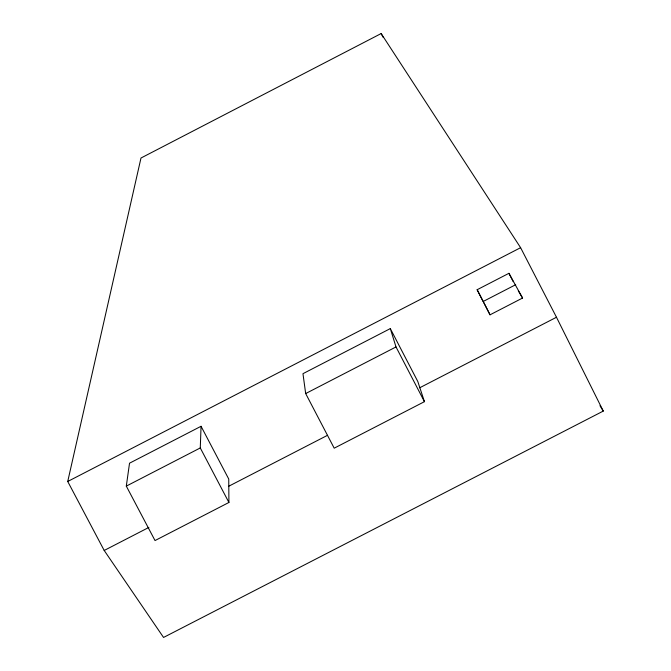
<?xml version="1.0" encoding="UTF-8"?>
<svg xmlns="http://www.w3.org/2000/svg" width="671" height="671" viewBox="0 0 671 671"><rect width="100%" height="100%" fill="white"/><g stroke="black" fill="none" stroke-linecap="round" stroke-linejoin="round"><path stroke-width="1.01" d="M228.912 502.47L200.277 447.943L201.057 426.286L129.528 463.2L126.307 486.114L155.026 540.558L228.912 502.47L228.744 479.035L201.057 426.286M67.729 481.484L140.985 158.02L381.153 33.55L520.604 247.683L556.477 317.249L603.271 411.08L163.548 637.45L104.198 550.463L67.729 481.484L520.604 247.683M390.312 328.597L302.965 373.68L305.674 393.558L334.2 448.186L424.441 401.669L417.815 381.531L390.312 328.597L396.007 346.941L424.441 401.669M477.148 289.721L508.937 273.315L522.566 298.033L490.031 314.816L477.148 289.721L483.145 301.497L515.689 284.705M126.307 486.114L200.277 447.943M305.674 393.558L396.007 346.941M104.198 550.463L148.87 527.423M228.895 486.156L327.54 435.294M419.677 387.788L556.477 317.249M599.983 405.72L603.271 411.08M518.314 290.828L522.566 298.033M508.937 273.315L513.256 281.686M381.153 33.55L383.074 37.257M483.875 302.73L490.031 314.816"/></g></svg>
